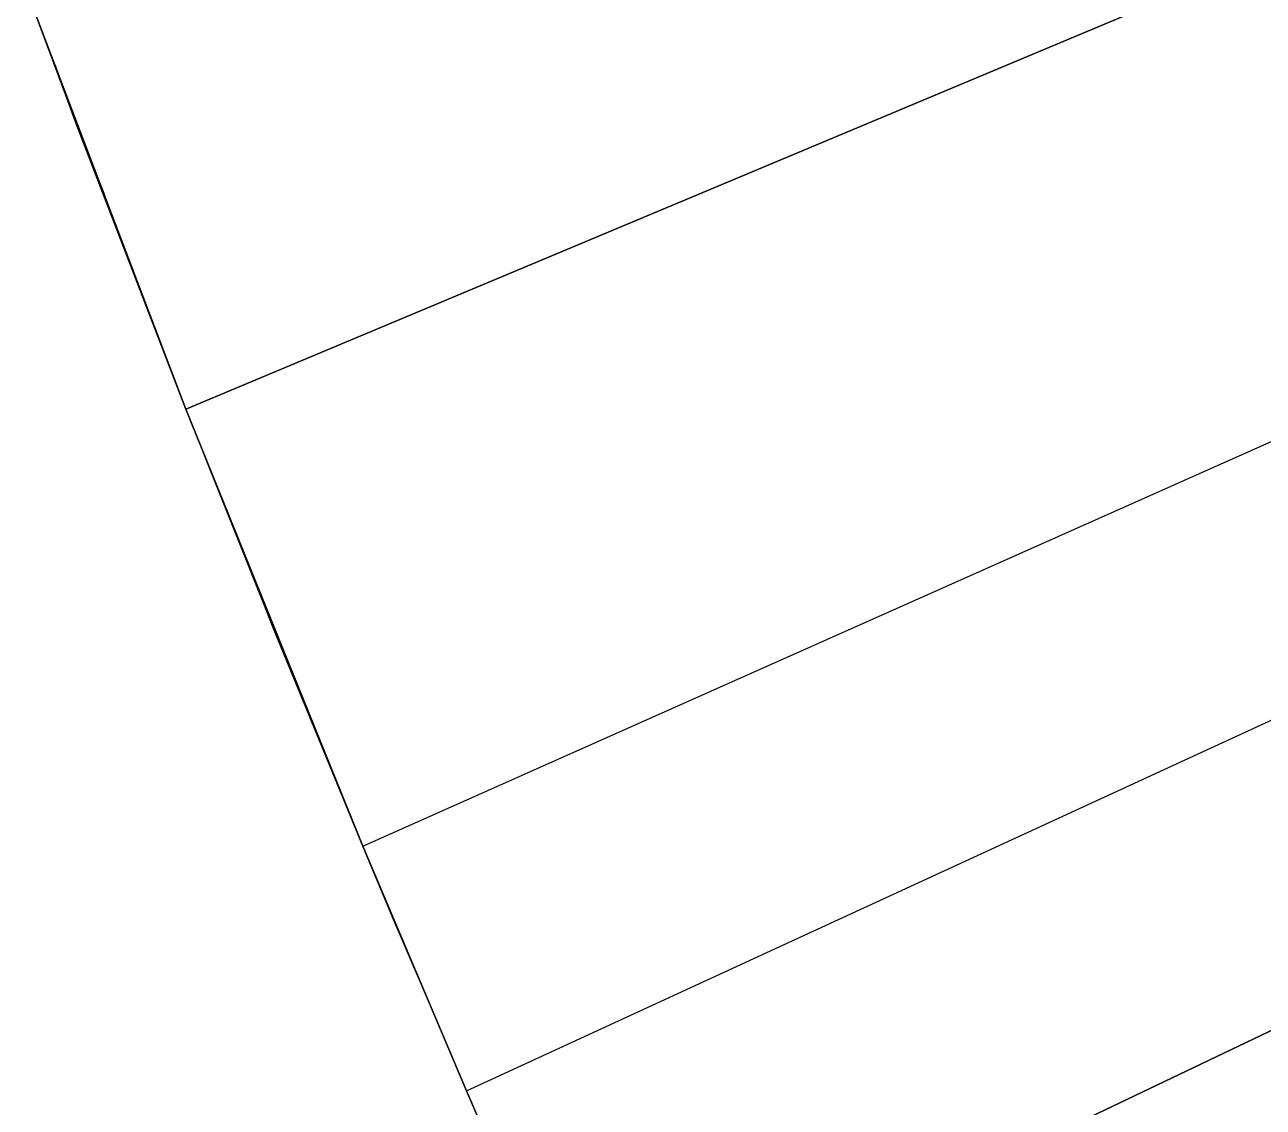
# Model space of a CAD drawing. Header units: inches. Extents: x 0 to 594, y -420 to 0.
# Drawn here: x 288.8986 to 289.1065, y -308.324 to -308.1423 of the extents above; entities that cross this region are included whole.
import ezdxf

# ---------------------------------------------------------------- set-up
doc = ezdxf.new("R2010")
doc.units = ezdxf.units.IN
doc.header["$MEASUREMENT"] = 0

msp = doc.modelspace()

# ---------------------------------------------------------------- linework, layer by layer
at = {"color": 18, "true_color": 0x000000}
for p, q in [((288.92568, -308.20688), (292.23124, -306.82052)), ((292.23124, -306.82052), (288.92568, -308.20688)), ((288.95537, -308.28021), (292.23124, -306.82052)), ((288.95537, -308.28021), (292.23124, -306.82052)), ((288.97275, -308.32123), (292.23124, -306.82052)), ((288.97275, -308.32123), (292.23124, -306.82052)), ((288.9924, -308.36619), (292.23124, -306.82052)), ((292.23124, -306.82052), (288.9924, -308.36619)), ((288.89863, -308.13583), (288.90737, -308.15925)), ((288.89863, -308.13583), (288.92568, -308.20688)), ((288.89863, -308.13583), (288.90737, -308.15925)), ((288.89863, -308.13583), (288.92568, -308.20688)), ((288.90737, -308.15925), (288.90359, -308.14886)), ((288.90359, -308.14886), (288.90737, -308.15925)), ((288.90359, -308.14886), (288.90737, -308.15925)), ((288.90359, -308.14886), (288.90737, -308.15925)), ((288.90359, -308.14886), (288.90737, -308.15925)), ((288.90359, -308.14886), (288.90737, -308.15925)), ((288.90359, -308.14886), (288.90737, -308.15925)), ((288.90359, -308.14886), (288.90737, -308.15925)), ((288.90359, -308.14886), (288.90737, -308.15925)), ((288.90359, -308.14886), (288.90737, -308.15925)), ((288.90359, -308.14886), (288.90737, -308.15925)), ((288.90359, -308.14886), (288.90737, -308.15925)), ((288.90359, -308.14886), (288.90737, -308.15925)), ((288.90359, -308.14886), (288.90737, -308.15925)), ((288.90359, -308.14886), (288.90737, -308.15925)), ((288.90359, -308.14886), (288.90737, -308.15925)), ((288.90359, -308.14886), (288.90737, -308.15925)), ((288.90359, -308.14886), (288.90737, -308.15925)), ((288.90737, -308.15925), (288.90359, -308.14886)), ((288.90359, -308.14886), (288.90737, -308.15925)), ((288.90359, -308.14886), (288.90737, -308.15925)), ((288.90359, -308.14886), (288.90737, -308.15925)), ((288.90737, -308.15925), (288.90359, -308.14886)), ((288.90737, -308.15925), (288.90359, -308.14886)), ((288.90737, -308.15925), (288.90359, -308.14886)), ((288.90359, -308.14886), (288.90737, -308.15925)), ((288.90359, -308.14886), (288.90737, -308.15925)), ((288.90359, -308.14886), (288.90737, -308.15925)), ((288.90359, -308.14886), (288.90737, -308.15925)), ((288.90359, -308.14886), (288.90737, -308.15925)), ((288.90359, -308.14886), (288.90737, -308.15925)), ((288.90359, -308.14886), (288.90737, -308.15925)), ((288.90359, -308.14886), (288.90737, -308.15925)), ((288.90359, -308.14886), (288.90737, -308.15925)), ((288.90359, -308.14886), (288.90737, -308.15925)), ((288.90359, -308.14886), (288.90737, -308.15925)), ((288.90359, -308.14886), (288.90737, -308.15925)), ((288.90359, -308.14886), (288.90737, -308.15925)), ((288.90359, -308.14886), (288.90737, -308.15925)), ((288.90359, -308.14886), (288.90737, -308.15925)), ((288.90359, -308.14886), (288.90737, -308.15925)), ((288.90359, -308.14886), (288.90737, -308.15925)), ((288.90359, -308.14886), (288.90737, -308.15925)), ((288.90359, -308.14886), (288.90737, -308.15925)), ((288.90359, -308.14886), (288.90737, -308.15925)), ((288.90359, -308.14886), (288.90737, -308.15925)), ((288.90359, -308.14886), (288.90737, -308.15925)), ((288.90359, -308.14886), (288.90737, -308.15925)), ((288.90737, -308.15925), (288.90359, -308.14886)), ((288.90359, -308.14886), (288.90737, -308.15925)), ((288.90359, -308.14886), (288.90737, -308.15925)), ((288.90359, -308.14886), (288.90737, -308.15925)), ((288.90737, -308.15925), (288.90359, -308.14886)), ((288.90737, -308.15925), (288.90359, -308.14886)), ((288.90737, -308.15925), (288.90359, -308.14886)), ((288.90359, -308.14886), (288.90737, -308.15925)), ((288.90359, -308.14886), (288.90737, -308.15925)), ((288.90359, -308.14886), (288.90737, -308.15925)), ((288.90359, -308.14886), (288.90737, -308.15925)), ((288.90359, -308.14886), (288.90737, -308.15925)), ((288.90359, -308.14886), (288.90737, -308.15925)), ((288.90359, -308.14886), (288.90737, -308.15925)), ((288.90359, -308.14886), (288.90737, -308.15925)), ((288.90359, -308.14886), (288.90737, -308.15925)), ((288.90359, -308.14886), (288.90737, -308.15925)), ((288.90359, -308.14886), (288.90737, -308.15925)), ((288.90359, -308.14886), (288.90737, -308.15925)), ((288.90359, -308.14886), (288.90737, -308.15925)), ((288.90359, -308.14886), (288.90737, -308.15925)), ((288.90359, -308.14886), (288.90737, -308.15925)), ((288.90359, -308.14886), (288.90737, -308.15925)), ((288.90359, -308.14886), (288.90737, -308.15925)), ((288.90359, -308.14886), (288.90737, -308.15925)), ((288.90359, -308.14886), (288.90737, -308.15925)), ((288.90359, -308.14886), (288.90737, -308.15925)), ((288.90359, -308.14886), (288.90737, -308.15925)), ((288.90359, -308.14886), (288.90737, -308.15925)), ((288.90359, -308.14886), (288.90737, -308.15925)), ((288.90737, -308.15925), (288.90359, -308.14886)), ((288.90359, -308.14886), (288.90737, -308.15925)), ((288.90359, -308.14886), (288.90737, -308.15925)), ((288.90359, -308.14886), (288.90737, -308.15925)), ((288.90737, -308.15925), (288.90359, -308.14886)), ((288.90737, -308.15925), (288.90359, -308.14886)), ((288.90737, -308.15925), (288.90359, -308.14886)), ((288.90359, -308.14886), (288.90737, -308.15925)), ((288.90359, -308.14886), (288.90737, -308.15925)), ((288.90359, -308.14886), (288.90737, -308.15925)), ((288.90359, -308.14886), (288.90737, -308.15925)), ((288.90359, -308.14886), (288.90737, -308.15925)), ((288.90359, -308.14886), (288.90737, -308.15925)), ((288.90359, -308.14886), (288.90737, -308.15925)), ((288.90359, -308.14886), (288.90737, -308.15925)), ((288.90359, -308.14886), (288.90737, -308.15925)), ((288.90359, -308.14886), (288.90737, -308.15925)), ((288.90359, -308.14886), (288.90737, -308.15925)), ((288.90359, -308.14886), (288.90737, -308.15925)), ((288.90359, -308.14886), (288.90737, -308.15925)), ((288.90359, -308.14886), (288.90737, -308.15925)), ((288.90359, -308.14886), (288.90737, -308.15925)), ((288.90359, -308.14886), (288.90737, -308.15925)), ((288.90359, -308.14886), (288.90737, -308.15925)), ((288.90359, -308.14886), (288.90737, -308.15925)), ((288.90359, -308.14886), (288.90737, -308.15925)), ((288.90359, -308.14886), (288.90737, -308.15925)), ((288.90359, -308.14886), (288.90737, -308.15925)), ((288.90359, -308.14886), (288.90737, -308.15925)), ((288.90359, -308.14886), (288.90737, -308.15925)), ((288.90366, -308.14903), (288.90737, -308.15925)), ((288.90366, -308.14903), (288.90737, -308.15925)), ((288.90366, -308.14903), (288.90737, -308.15925)), ((288.90366, -308.14903), (288.90737, -308.15925)), ((288.90366, -308.14903), (288.90737, -308.15925)), ((288.90366, -308.14903), (288.90737, -308.15925)), ((288.90727, -308.15852), (288.90737, -308.15925)), ((288.90727, -308.15852), (288.90737, -308.15925)), ((288.90727, -308.15852), (288.90737, -308.15925)), ((288.90727, -308.15852), (288.90737, -308.15925)), ((288.90727, -308.15852), (288.90737, -308.15925)), ((288.90727, -308.15852), (288.90737, -308.15925)), ((288.90727, -308.15852), (288.90737, -308.15925)), ((288.90727, -308.15852), (288.90737, -308.15925)), ((288.90727, -308.15852), (288.90737, -308.15925)), ((288.90727, -308.15852), (288.90737, -308.15925)), ((288.90727, -308.15852), (288.90737, -308.15925)), ((288.90727, -308.15852), (288.90737, -308.15925)), ((288.90727, -308.15852), (288.90737, -308.15925)), ((288.90727, -308.15852), (288.90737, -308.15925)), ((288.91199, -308.17091), (288.90737, -308.15925)), ((288.91421, -308.17675), (288.90737, -308.15925)), ((288.91199, -308.17091), (288.90737, -308.15925)), ((288.90737, -308.15925), (288.91421, -308.17675)), ((288.92568, -308.20688), (288.90737, -308.15925)), ((288.90737, -308.15925), (288.91421, -308.17675)), ((288.90737, -308.15925), (288.91421, -308.17675)), ((288.90737, -308.15925), (288.91421, -308.17675)), ((288.90737, -308.15925), (288.91421, -308.17675)), ((288.90737, -308.15925), (288.91421, -308.17675)), ((288.90737, -308.15925), (288.91421, -308.17675)), ((288.90737, -308.15925), (288.91421, -308.17675)), ((288.90737, -308.15925), (288.91421, -308.17675)), ((288.90737, -308.15925), (288.91421, -308.17675)), ((288.90737, -308.15925), (288.91421, -308.17675)), ((288.90737, -308.15925), (288.91421, -308.17675)), ((288.90737, -308.15925), (288.91421, -308.17675)), ((288.90737, -308.15925), (288.91421, -308.17675)), ((288.90737, -308.15925), (288.91421, -308.17675)), ((288.90737, -308.15925), (288.91421, -308.17675)), ((288.90737, -308.15925), (288.91421, -308.17675)), ((288.90737, -308.15925), (288.92568, -308.20688)), ((288.91199, -308.17091), (288.90737, -308.15925)), ((288.90737, -308.15925), (288.91199, -308.17091)), ((288.91421, -308.17675), (288.90737, -308.15925)), ((288.91421, -308.17675), (288.90737, -308.15925)), ((288.91421, -308.17675), (288.90737, -308.15925)), ((288.90737, -308.15925), (288.91421, -308.17675)), ((288.90737, -308.15925), (288.91421, -308.17675)), ((288.91421, -308.17675), (288.90737, -308.15925)), ((288.91421, -308.17675), (288.90737, -308.15925)), ((288.90737, -308.15925), (288.91421, -308.17675)), ((288.90737, -308.15925), (288.91421, -308.17675)), ((288.90737, -308.15925), (288.91421, -308.17675)), ((288.91421, -308.17675), (288.90737, -308.15925)), ((288.91421, -308.17675), (288.90737, -308.15925)), ((288.91421, -308.17675), (288.90737, -308.15925)), ((288.90737, -308.15925), (288.91421, -308.17675)), ((288.91421, -308.17675), (288.90737, -308.15925)), ((288.91421, -308.17675), (288.90737, -308.15925)), ((288.91421, -308.17675), (288.90737, -308.15925)), ((288.90737, -308.15925), (288.91421, -308.17675)), ((288.91421, -308.17675), (288.90737, -308.15925)), ((288.91421, -308.17675), (288.90737, -308.15925)), ((288.91421, -308.17675), (288.90737, -308.15925)), ((288.90737, -308.15925), (288.91421, -308.17675)), ((288.91421, -308.17675), (288.90737, -308.15925)), ((288.91421, -308.17675), (288.90737, -308.15925)), ((288.91421, -308.17675), (288.90737, -308.15925)), ((288.90737, -308.15925), (288.91421, -308.17675)), ((288.91421, -308.17675), (288.90737, -308.15925)), ((288.91421, -308.17675), (288.90737, -308.15925)), ((288.91421, -308.17675), (288.90737, -308.15925)), ((288.90737, -308.15925), (288.91421, -308.17675)), ((288.91199, -308.17091), (288.90737, -308.15925)), ((288.90737, -308.15925), (288.91199, -308.17091)), ((288.91421, -308.17675), (288.90737, -308.15925)), ((288.91421, -308.17675), (288.90737, -308.15925)), ((288.91421, -308.17675), (288.90737, -308.15925)), ((288.90737, -308.15925), (288.91421, -308.17675)), ((288.90737, -308.15925), (288.91421, -308.17675)), ((288.91421, -308.17675), (288.90737, -308.15925)), ((288.91421, -308.17675), (288.90737, -308.15925)), ((288.90737, -308.15925), (288.91421, -308.17675)), ((288.90737, -308.15925), (288.91421, -308.17675)), ((288.90737, -308.15925), (288.91421, -308.17675)), ((288.91421, -308.17675), (288.90737, -308.15925)), ((288.91421, -308.17675), (288.90737, -308.15925)), ((288.91421, -308.17675), (288.90737, -308.15925)), ((288.90737, -308.15925), (288.91421, -308.17675)), ((288.91421, -308.17675), (288.90737, -308.15925)), ((288.91421, -308.17675), (288.90737, -308.15925)), ((288.91421, -308.17675), (288.90737, -308.15925)), ((288.90737, -308.15925), (288.91421, -308.17675)), ((288.91421, -308.17675), (288.90737, -308.15925)), ((288.91421, -308.17675), (288.90737, -308.15925)), ((288.91421, -308.17675), (288.90737, -308.15925)), ((288.90737, -308.15925), (288.91421, -308.17675)), ((288.91421, -308.17675), (288.90737, -308.15925)), ((288.91421, -308.17675), (288.90737, -308.15925)), ((288.91421, -308.17675), (288.90737, -308.15925)), ((288.90737, -308.15925), (288.91421, -308.17675)), ((288.91421, -308.17675), (288.90737, -308.15925)), ((288.91421, -308.17675), (288.90737, -308.15925)), ((288.91421, -308.17675), (288.90737, -308.15925)), ((288.90737, -308.15925), (288.91421, -308.17675)), ((288.91199, -308.17091), (288.90737, -308.15925)), ((288.90737, -308.15925), (288.91199, -308.17091)), ((288.91421, -308.17675), (288.90737, -308.15925)), ((288.91421, -308.17675), (288.90737, -308.15925)), ((288.91421, -308.17675), (288.90737, -308.15925)), ((288.90737, -308.15925), (288.91421, -308.17675)), ((288.90737, -308.15925), (288.91421, -308.17675)), ((288.91421, -308.17675), (288.90737, -308.15925)), ((288.91421, -308.17675), (288.90737, -308.15925)), ((288.90737, -308.15925), (288.91421, -308.17675)), ((288.90737, -308.15925), (288.91421, -308.17675)), ((288.90737, -308.15925), (288.91421, -308.17675)), ((288.91421, -308.17675), (288.90737, -308.15925)), ((288.91421, -308.17675), (288.90737, -308.15925)), ((288.91421, -308.17675), (288.90737, -308.15925)), ((288.90737, -308.15925), (288.91421, -308.17675)), ((288.91421, -308.17675), (288.90737, -308.15925)), ((288.91421, -308.17675), (288.90737, -308.15925)), ((288.91421, -308.17675), (288.90737, -308.15925)), ((288.90737, -308.15925), (288.91421, -308.17675)), ((288.91421, -308.17675), (288.90737, -308.15925)), ((288.91421, -308.17675), (288.90737, -308.15925)), ((288.91421, -308.17675), (288.90737, -308.15925)), ((288.90737, -308.15925), (288.91421, -308.17675)), ((288.91421, -308.17675), (288.90737, -308.15925)), ((288.91421, -308.17675), (288.90737, -308.15925)), ((288.91421, -308.17675), (288.90737, -308.15925)), ((288.90737, -308.15925), (288.91421, -308.17675)), ((288.91421, -308.17675), (288.90737, -308.15925)), ((288.91421, -308.17675), (288.90737, -308.15925)), ((288.91421, -308.17675), (288.90737, -308.15925)), ((288.90737, -308.15925), (288.91421, -308.17675)), ((288.92568, -308.20688), (288.9403, -308.24357)), ((288.92568, -308.20688), (288.95537, -308.28021)), ((288.92568, -308.20688), (288.9403, -308.24357)), ((288.95537, -308.28021), (288.92568, -308.20688)), ((288.9403, -308.24357), (288.93399, -308.22741)), ((288.93399, -308.22741), (288.9403, -308.24357)), ((288.93399, -308.22741), (288.9403, -308.24357)), ((288.93399, -308.22741), (288.9403, -308.24357)), ((288.93399, -308.22741), (288.9403, -308.24357)), ((288.93399, -308.22741), (288.9403, -308.24357)), ((288.93399, -308.22741), (288.9403, -308.24357)), ((288.93399, -308.22741), (288.9403, -308.24357)), ((288.93399, -308.22741), (288.9403, -308.24357)), ((288.93399, -308.22741), (288.9403, -308.24357)), ((288.93399, -308.22741), (288.9403, -308.24357)), ((288.93399, -308.22741), (288.9403, -308.24357)), ((288.93399, -308.22741), (288.9403, -308.24357)), ((288.93399, -308.22741), (288.9403, -308.24357)), ((288.93399, -308.22741), (288.9403, -308.24357)), ((288.93399, -308.22741), (288.9403, -308.24357)), ((288.93399, -308.22741), (288.9403, -308.24357)), ((288.93399, -308.22741), (288.9403, -308.24357)), ((288.9403, -308.24357), (288.93399, -308.22741)), ((288.9403, -308.24357), (288.93399, -308.22741)), ((288.9403, -308.24357), (288.93399, -308.22741)), ((288.93399, -308.22741), (288.9403, -308.24357)), ((288.93399, -308.22741), (288.9403, -308.24357)), ((288.9403, -308.24357), (288.93399, -308.22741)), ((288.9403, -308.24357), (288.93399, -308.22741)), ((288.93399, -308.22741), (288.9403, -308.24357)), ((288.93399, -308.22741), (288.9403, -308.24357)), ((288.93399, -308.22741), (288.9403, -308.24357)), ((288.9403, -308.24357), (288.93399, -308.22741)), ((288.9403, -308.24357), (288.93399, -308.22741)), ((288.9403, -308.24357), (288.93399, -308.22741)), ((288.93399, -308.22741), (288.9403, -308.24357)), ((288.9403, -308.24357), (288.93399, -308.22741)), ((288.9403, -308.24357), (288.93399, -308.22741)), ((288.9403, -308.24357), (288.93399, -308.22741)), ((288.93399, -308.22741), (288.9403, -308.24357)), ((288.9403, -308.24357), (288.93399, -308.22741)), ((288.9403, -308.24357), (288.93399, -308.22741)), ((288.9403, -308.24357), (288.93399, -308.22741)), ((288.93399, -308.22741), (288.9403, -308.24357)), ((288.9403, -308.24357), (288.93399, -308.22741)), ((288.9403, -308.24357), (288.93399, -308.22741)), ((288.9403, -308.24357), (288.93399, -308.22741)), ((288.93399, -308.22741), (288.9403, -308.24357)), ((288.9403, -308.24357), (288.93399, -308.22741)), ((288.9403, -308.24357), (288.93399, -308.22741)), ((288.9403, -308.24357), (288.93399, -308.22741)), ((288.93399, -308.22741), (288.9403, -308.24357)), ((288.9403, -308.24357), (288.93399, -308.22741)), ((288.9403, -308.24357), (288.93399, -308.22741)), ((288.9403, -308.24357), (288.93399, -308.22741)), ((288.93399, -308.22741), (288.9403, -308.24357)), ((288.93399, -308.22741), (288.9403, -308.24357)), ((288.9403, -308.24357), (288.93399, -308.22741)), ((288.9403, -308.24357), (288.93399, -308.22741)), ((288.93399, -308.22741), (288.9403, -308.24357)), ((288.93399, -308.22741), (288.9403, -308.24357)), ((288.93399, -308.22741), (288.9403, -308.24357)), ((288.9403, -308.24357), (288.93399, -308.22741)), ((288.9403, -308.24357), (288.93399, -308.22741)), ((288.9403, -308.24357), (288.93399, -308.22741)), ((288.93399, -308.22741), (288.9403, -308.24357)), ((288.9403, -308.24357), (288.93399, -308.22741)), ((288.9403, -308.24357), (288.93399, -308.22741)), ((288.9403, -308.24357), (288.93399, -308.22741)), ((288.93399, -308.22741), (288.9403, -308.24357)), ((288.9403, -308.24357), (288.93399, -308.22741)), ((288.9403, -308.24357), (288.93399, -308.22741)), ((288.9403, -308.24357), (288.93399, -308.22741)), ((288.93399, -308.22741), (288.9403, -308.24357)), ((288.9403, -308.24357), (288.93399, -308.22741)), ((288.9403, -308.24357), (288.93399, -308.22741)), ((288.9403, -308.24357), (288.93399, -308.22741)), ((288.93399, -308.22741), (288.9403, -308.24357)), ((288.9403, -308.24357), (288.93399, -308.22741)), ((288.9403, -308.24357), (288.93399, -308.22741)), ((288.9403, -308.24357), (288.93399, -308.22741)), ((288.93399, -308.22741), (288.9403, -308.24357)), ((288.9403, -308.24357), (288.93399, -308.22741)), ((288.9403, -308.24357), (288.93399, -308.22741)), ((288.9403, -308.24357), (288.93399, -308.22741)), ((288.93399, -308.22741), (288.9403, -308.24357)), ((288.93399, -308.22741), (288.9403, -308.24357)), ((288.9403, -308.24357), (288.93399, -308.22741)), ((288.9403, -308.24357), (288.93399, -308.22741)), ((288.93399, -308.22741), (288.9403, -308.24357)), ((288.93399, -308.22741), (288.9403, -308.24357)), ((288.93399, -308.22741), (288.9403, -308.24357)), ((288.9403, -308.24357), (288.93399, -308.22741)), ((288.9403, -308.24357), (288.93399, -308.22741)), ((288.9403, -308.24357), (288.93399, -308.22741)), ((288.93399, -308.22741), (288.9403, -308.24357)), ((288.9403, -308.24357), (288.93399, -308.22741)), ((288.9403, -308.24357), (288.93399, -308.22741)), ((288.9403, -308.24357), (288.93399, -308.22741)), ((288.93399, -308.22741), (288.9403, -308.24357)), ((288.9403, -308.24357), (288.93399, -308.22741)), ((288.9403, -308.24357), (288.93399, -308.22741)), ((288.9403, -308.24357), (288.93399, -308.22741)), ((288.93399, -308.22741), (288.9403, -308.24357)), ((288.9403, -308.24357), (288.93399, -308.22741)), ((288.9403, -308.24357), (288.93399, -308.22741)), ((288.9403, -308.24357), (288.93399, -308.22741)), ((288.93399, -308.22741), (288.9403, -308.24357)), ((288.9403, -308.24357), (288.93399, -308.22741)), ((288.9403, -308.24357), (288.93399, -308.22741)), ((288.9403, -308.24357), (288.93399, -308.22741)), ((288.93399, -308.22741), (288.9403, -308.24357)), ((288.93504, -308.22999), (288.9403, -308.24357)), ((288.93504, -308.22999), (288.9403, -308.24357)), ((288.93504, -308.22999), (288.9403, -308.24357)), ((288.93504, -308.22999), (288.9403, -308.24357)), ((288.93504, -308.22999), (288.9403, -308.24357)), ((288.93504, -308.22999), (288.9403, -308.24357)), ((288.9405, -308.24349), (288.9403, -308.24357)), ((288.9405, -308.24349), (288.9403, -308.24357)), ((288.9403, -308.24357), (288.9405, -308.24349)), ((288.9403, -308.24357), (288.9405, -308.24349)), ((288.9405, -308.24349), (288.9403, -308.24357)), ((288.9405, -308.24349), (288.9403, -308.24357)), ((288.9403, -308.24357), (288.9405, -308.24349)), ((288.9403, -308.24357), (288.9405, -308.24349)), ((288.9405, -308.24349), (288.9403, -308.24357)), ((288.9405, -308.24349), (288.9403, -308.24357)), ((288.9403, -308.24357), (288.9405, -308.24349)), ((288.9403, -308.24357), (288.9405, -308.24349)), ((288.9405, -308.24349), (288.9403, -308.24357)), ((288.9405, -308.24349), (288.9403, -308.24357)), ((288.95178, -308.27134), (288.9403, -308.24357)), ((288.95178, -308.27134), (288.9403, -308.24357)), ((288.95178, -308.27134), (288.9403, -308.24357)), ((288.95178, -308.27134), (288.9403, -308.24357)), ((288.95178, -308.27134), (288.9403, -308.24357)), ((288.95178, -308.27134), (288.9403, -308.24357)), ((288.95178, -308.27134), (288.9403, -308.24357)), ((288.95178, -308.27134), (288.9403, -308.24357)), ((288.95178, -308.27134), (288.9403, -308.24357)), ((288.95178, -308.27134), (288.9403, -308.24357)), ((288.95178, -308.27134), (288.9403, -308.24357)), ((288.95178, -308.27134), (288.9403, -308.24357)), ((288.95178, -308.27134), (288.9403, -308.24357)), ((288.95178, -308.27134), (288.9403, -308.24357)), ((288.95178, -308.27134), (288.9403, -308.24357)), ((288.95178, -308.27134), (288.9403, -308.24357)), ((288.95178, -308.27134), (288.9403, -308.24357)), ((288.95537, -308.28021), (288.9403, -308.24357)), ((288.95178, -308.27134), (288.9403, -308.24357)), ((288.9403, -308.24357), (288.95537, -308.28021)), ((288.95178, -308.27134), (288.9403, -308.24357)), ((288.9403, -308.24357), (288.95178, -308.27134)), ((288.95178, -308.27134), (288.9403, -308.24357)), ((288.95178, -308.27134), (288.9403, -308.24357)), ((288.95178, -308.27134), (288.9403, -308.24357)), ((288.95178, -308.27134), (288.9403, -308.24357)), ((288.95178, -308.27134), (288.9403, -308.24357)), ((288.95178, -308.27134), (288.9403, -308.24357)), ((288.95178, -308.27134), (288.9403, -308.24357)), ((288.95178, -308.27134), (288.9403, -308.24357)), ((288.95178, -308.27134), (288.9403, -308.24357)), ((288.95178, -308.27134), (288.9403, -308.24357)), ((288.95178, -308.27134), (288.9403, -308.24357)), ((288.95178, -308.27134), (288.9403, -308.24357)), ((288.95178, -308.27134), (288.9403, -308.24357)), ((288.95178, -308.27134), (288.9403, -308.24357)), ((288.95178, -308.27134), (288.9403, -308.24357)), ((288.95178, -308.27134), (288.9403, -308.24357)), ((288.95178, -308.27134), (288.9403, -308.24357)), ((288.95178, -308.27134), (288.9403, -308.24357)), ((288.95178, -308.27134), (288.9403, -308.24357)), ((288.95178, -308.27134), (288.9403, -308.24357)), ((288.95178, -308.27134), (288.9403, -308.24357)), ((288.95178, -308.27134), (288.9403, -308.24357)), ((288.95178, -308.27134), (288.9403, -308.24357)), ((288.95178, -308.27134), (288.9403, -308.24357)), ((288.95178, -308.27134), (288.9403, -308.24357)), ((288.95178, -308.27134), (288.9403, -308.24357)), ((288.95178, -308.27134), (288.9403, -308.24357)), ((288.95178, -308.27134), (288.9403, -308.24357)), ((288.95178, -308.27134), (288.9403, -308.24357)), ((288.9403, -308.24357), (288.95178, -308.27134)), ((288.95178, -308.27134), (288.9403, -308.24357)), ((288.95178, -308.27134), (288.9403, -308.24357)), ((288.95178, -308.27134), (288.9403, -308.24357)), ((288.95178, -308.27134), (288.9403, -308.24357)), ((288.95178, -308.27134), (288.9403, -308.24357)), ((288.95178, -308.27134), (288.9403, -308.24357)), ((288.95178, -308.27134), (288.9403, -308.24357)), ((288.95178, -308.27134), (288.9403, -308.24357)), ((288.95178, -308.27134), (288.9403, -308.24357)), ((288.95178, -308.27134), (288.9403, -308.24357)), ((288.95178, -308.27134), (288.9403, -308.24357)), ((288.95178, -308.27134), (288.9403, -308.24357)), ((288.95178, -308.27134), (288.9403, -308.24357)), ((288.95178, -308.27134), (288.9403, -308.24357)), ((288.95178, -308.27134), (288.9403, -308.24357)), ((288.95178, -308.27134), (288.9403, -308.24357)), ((288.95178, -308.27134), (288.9403, -308.24357)), ((288.95178, -308.27134), (288.9403, -308.24357)), ((288.95178, -308.27134), (288.9403, -308.24357)), ((288.95178, -308.27134), (288.9403, -308.24357)), ((288.95178, -308.27134), (288.9403, -308.24357)), ((288.95178, -308.27134), (288.9403, -308.24357)), ((288.95178, -308.27134), (288.9403, -308.24357)), ((288.95178, -308.27134), (288.9403, -308.24357)), ((288.95178, -308.27134), (288.9403, -308.24357)), ((288.95178, -308.27134), (288.9403, -308.24357)), ((288.95178, -308.27134), (288.9403, -308.24357)), ((288.95178, -308.27134), (288.9403, -308.24357)), ((288.95178, -308.27134), (288.9403, -308.24357)), ((288.9403, -308.24357), (288.95178, -308.27134)), ((288.95178, -308.27134), (288.9403, -308.24357)), ((288.95178, -308.27134), (288.9403, -308.24357)), ((288.95178, -308.27134), (288.9403, -308.24357)), ((288.95178, -308.27134), (288.9403, -308.24357)), ((288.95178, -308.27134), (288.9403, -308.24357)), ((288.95178, -308.27134), (288.9403, -308.24357)), ((288.95178, -308.27134), (288.9403, -308.24357)), ((288.95178, -308.27134), (288.9403, -308.24357)), ((288.95178, -308.27134), (288.9403, -308.24357)), ((288.95178, -308.27134), (288.9403, -308.24357)), ((288.95178, -308.27134), (288.9403, -308.24357)), ((288.95178, -308.27134), (288.9403, -308.24357)), ((288.95178, -308.27134), (288.9403, -308.24357)), ((288.95178, -308.27134), (288.9403, -308.24357)), ((288.95178, -308.27134), (288.9403, -308.24357)), ((288.95178, -308.27134), (288.9403, -308.24357)), ((288.95178, -308.27134), (288.9403, -308.24357)), ((288.95178, -308.27134), (288.9403, -308.24357)), ((288.95178, -308.27134), (288.9403, -308.24357)), ((288.95178, -308.27134), (288.9403, -308.24357)), ((288.95178, -308.27134), (288.9403, -308.24357)), ((288.95178, -308.27134), (288.9403, -308.24357)), ((288.95178, -308.27134), (288.9403, -308.24357)), ((288.95178, -308.27134), (288.9403, -308.24357)), ((288.95178, -308.27134), (288.9403, -308.24357)), ((288.95178, -308.27134), (288.9403, -308.24357)), ((288.95178, -308.27134), (288.9403, -308.24357)), ((288.95178, -308.27134), (288.9403, -308.24357)), ((288.96052, -308.2925), (288.95537, -308.28021)), ((288.97275, -308.32123), (288.95537, -308.28021)), ((288.96052, -308.2925), (288.95537, -308.28021)), ((288.95537, -308.28021), (288.97275, -308.32123)), ((288.96052, -308.2925), (288.95834, -308.28723)), ((288.96052, -308.2925), (288.95834, -308.28723)), ((288.96052, -308.2925), (288.95834, -308.28723)), ((288.96052, -308.2925), (288.95834, -308.28723)), ((288.96052, -308.2925), (288.95834, -308.28723)), ((288.96052, -308.2925), (288.95834, -308.28723)), ((288.96052, -308.2925), (288.95834, -308.28723)), ((288.96052, -308.2925), (288.95834, -308.28723)), ((288.96052, -308.2925), (288.95834, -308.28723)), ((288.96052, -308.2925), (288.95834, -308.28723)), ((288.96052, -308.2925), (288.95834, -308.28723)), ((288.96052, -308.2925), (288.95834, -308.28723)), ((288.96052, -308.2925), (288.95834, -308.28723)), ((288.96052, -308.2925), (288.95834, -308.28723)), ((288.96052, -308.2925), (288.95834, -308.28723)), ((288.96052, -308.2925), (288.95834, -308.28723)), ((288.96052, -308.2925), (288.95834, -308.28723)), ((288.96052, -308.2925), (288.95834, -308.28723)), ((288.96052, -308.2925), (288.95834, -308.28723)), ((288.95834, -308.28723), (288.96052, -308.2925)), ((288.96052, -308.2925), (288.95834, -308.28723)), ((288.96052, -308.2925), (288.95834, -308.28723)), ((288.96052, -308.2925), (288.95834, -308.28723)), ((288.96052, -308.2925), (288.95834, -308.28723)), ((288.96052, -308.2925), (288.95834, -308.28723)), ((288.96052, -308.2925), (288.95834, -308.28723)), ((288.96052, -308.2925), (288.95834, -308.28723)), ((288.96052, -308.2925), (288.95834, -308.28723)), ((288.96052, -308.2925), (288.95834, -308.28723)), ((288.96052, -308.2925), (288.95834, -308.28723)), ((288.96052, -308.2925), (288.95834, -308.28723)), ((288.96052, -308.2925), (288.95834, -308.28723)), ((288.96052, -308.2925), (288.95834, -308.28723)), ((288.96052, -308.2925), (288.95834, -308.28723)), ((288.96052, -308.2925), (288.95834, -308.28723)), ((288.96052, -308.2925), (288.95834, -308.28723)), ((288.96052, -308.2925), (288.95834, -308.28723)), ((288.96052, -308.2925), (288.95834, -308.28723)), ((288.96052, -308.2925), (288.95834, -308.28723)), ((288.96052, -308.2925), (288.95834, -308.28723)), ((288.96052, -308.2925), (288.95834, -308.28723)), ((288.96052, -308.2925), (288.95834, -308.28723)), ((288.96052, -308.2925), (288.95834, -308.28723)), ((288.96052, -308.2925), (288.95834, -308.28723)), ((288.96052, -308.2925), (288.95834, -308.28723)), ((288.96052, -308.2925), (288.95834, -308.28723)), ((288.96052, -308.2925), (288.95834, -308.28723)), ((288.96052, -308.2925), (288.95834, -308.28723)), ((288.96052, -308.2925), (288.95834, -308.28723)), ((288.95834, -308.28723), (288.96052, -308.2925)), ((288.96052, -308.2925), (288.95834, -308.28723)), ((288.96052, -308.2925), (288.95834, -308.28723)), ((288.96052, -308.2925), (288.95834, -308.28723)), ((288.96052, -308.2925), (288.95834, -308.28723)), ((288.96052, -308.2925), (288.95834, -308.28723)), ((288.96052, -308.2925), (288.95834, -308.28723)), ((288.96052, -308.2925), (288.95834, -308.28723)), ((288.96052, -308.2925), (288.95834, -308.28723)), ((288.96052, -308.2925), (288.95834, -308.28723)), ((288.96052, -308.2925), (288.95834, -308.28723)), ((288.96052, -308.2925), (288.95834, -308.28723)), ((288.96052, -308.2925), (288.95834, -308.28723)), ((288.96052, -308.2925), (288.95834, -308.28723)), ((288.96052, -308.2925), (288.95834, -308.28723)), ((288.96052, -308.2925), (288.95834, -308.28723)), ((288.96052, -308.2925), (288.95834, -308.28723)), ((288.96052, -308.2925), (288.95834, -308.28723)), ((288.96052, -308.2925), (288.95834, -308.28723)), ((288.96052, -308.2925), (288.95834, -308.28723)), ((288.96052, -308.2925), (288.95834, -308.28723)), ((288.96052, -308.2925), (288.95834, -308.28723)), ((288.96052, -308.2925), (288.95834, -308.28723)), ((288.96052, -308.2925), (288.95834, -308.28723)), ((288.96052, -308.2925), (288.95834, -308.28723)), ((288.96052, -308.2925), (288.95834, -308.28723)), ((288.96052, -308.2925), (288.95834, -308.28723)), ((288.96052, -308.2925), (288.95834, -308.28723)), ((288.96052, -308.2925), (288.95834, -308.28723)), ((288.96052, -308.2925), (288.95834, -308.28723)), ((288.95834, -308.28723), (288.96052, -308.2925)), ((288.96052, -308.2925), (288.95834, -308.28723)), ((288.96052, -308.2925), (288.95834, -308.28723)), ((288.96052, -308.2925), (288.95834, -308.28723)), ((288.96052, -308.2925), (288.95834, -308.28723)), ((288.96052, -308.2925), (288.95834, -308.28723)), ((288.96052, -308.2925), (288.95834, -308.28723)), ((288.96052, -308.2925), (288.95834, -308.28723)), ((288.96052, -308.2925), (288.95834, -308.28723)), ((288.96052, -308.2925), (288.95834, -308.28723)), ((288.96052, -308.2925), (288.95834, -308.28723)), ((288.96052, -308.2925), (288.95834, -308.28723)), ((288.96052, -308.2925), (288.95834, -308.28723)), ((288.96052, -308.2925), (288.95834, -308.28723)), ((288.96052, -308.2925), (288.95834, -308.28723)), ((288.96052, -308.2925), (288.95834, -308.28723)), ((288.96052, -308.2925), (288.95834, -308.28723)), ((288.96052, -308.2925), (288.95834, -308.28723)), ((288.96052, -308.2925), (288.95834, -308.28723)), ((288.96052, -308.2925), (288.95834, -308.28723)), ((288.96052, -308.2925), (288.95834, -308.28723)), ((288.96052, -308.2925), (288.95834, -308.28723)), ((288.96052, -308.2925), (288.95834, -308.28723)), ((288.96052, -308.2925), (288.95834, -308.28723)), ((288.96052, -308.2925), (288.95834, -308.28723)), ((288.96052, -308.2925), (288.95834, -308.28723)), ((288.96052, -308.2925), (288.95834, -308.28723)), ((288.96052, -308.2925), (288.95834, -308.28723)), ((288.96052, -308.2925), (288.95834, -308.28723)), ((288.95933, -308.28957), (288.96052, -308.2925)), ((288.96052, -308.2925), (288.95933, -308.28957)), ((288.96052, -308.2925), (288.95933, -308.28957)), ((288.96052, -308.2925), (288.95933, -308.28957)), ((288.95933, -308.28957), (288.96052, -308.2925)), ((288.95933, -308.28957), (288.96052, -308.2925)), ((288.96052, -308.2925), (288.95933, -308.28957)), ((288.96052, -308.2925), (288.95933, -308.28957)), ((288.95933, -308.28957), (288.96052, -308.2925)), ((288.95933, -308.28957), (288.96052, -308.2925)), ((288.96052, -308.2925), (288.95933, -308.28957)), ((288.96052, -308.2925), (288.95933, -308.28957)), ((288.95933, -308.28957), (288.96052, -308.2925)), ((288.95933, -308.28957), (288.96052, -308.2925)), ((288.96052, -308.2925), (288.97275, -308.32123)), ((288.96052, -308.2925), (288.96457, -308.30192)), ((288.96052, -308.2925), (288.97275, -308.32123)), ((288.96217, -308.29627), (288.96052, -308.2925)), ((288.96457, -308.30192), (288.96052, -308.2925)), ((288.96217, -308.29627), (288.96052, -308.2925)), ((288.96457, -308.30192), (288.96052, -308.2925)), ((288.96457, -308.30192), (288.96052, -308.2925)), ((288.96457, -308.30192), (288.96052, -308.2925)), ((288.96457, -308.30192), (288.96052, -308.2925)), ((288.96457, -308.30192), (288.96052, -308.2925)), ((288.96457, -308.30192), (288.96052, -308.2925)), ((288.96457, -308.30192), (288.96052, -308.2925)), ((288.96457, -308.30192), (288.96052, -308.2925)), ((288.96457, -308.30192), (288.96052, -308.2925)), ((288.96457, -308.30192), (288.96052, -308.2925)), ((288.96457, -308.30192), (288.96052, -308.2925)), ((288.96457, -308.30192), (288.96052, -308.2925)), ((288.96457, -308.30192), (288.96052, -308.2925)), ((288.96457, -308.30192), (288.96052, -308.2925)), ((288.96457, -308.30192), (288.96052, -308.2925)), ((288.96457, -308.30192), (288.96052, -308.2925)), ((288.96052, -308.2925), (288.96217, -308.29627)), ((288.96457, -308.30192), (288.96052, -308.2925)), ((288.96217, -308.29627), (288.96052, -308.2925)), ((288.96052, -308.2925), (288.96457, -308.30192)), ((288.96217, -308.29627), (288.96052, -308.2925)), ((288.96217, -308.29627), (288.96052, -308.2925)), ((288.96457, -308.30192), (288.96052, -308.2925)), ((288.96457, -308.30192), (288.96052, -308.2925)), ((288.96457, -308.30192), (288.96052, -308.2925)), ((288.96457, -308.30192), (288.96052, -308.2925)), ((288.96457, -308.30192), (288.96052, -308.2925)), ((288.96457, -308.30192), (288.96052, -308.2925)), ((288.96457, -308.30192), (288.96052, -308.2925)), ((288.96457, -308.30192), (288.96052, -308.2925)), ((288.96457, -308.30192), (288.96052, -308.2925)), ((288.96457, -308.30192), (288.96052, -308.2925)), ((288.96457, -308.30192), (288.96052, -308.2925)), ((288.96457, -308.30192), (288.96052, -308.2925)), ((288.96457, -308.30192), (288.96052, -308.2925)), ((288.96457, -308.30192), (288.96052, -308.2925)), ((288.96457, -308.30192), (288.96052, -308.2925)), ((288.96457, -308.30192), (288.96052, -308.2925)), ((288.96457, -308.30192), (288.96052, -308.2925)), ((288.96457, -308.30192), (288.96052, -308.2925)), ((288.96457, -308.30192), (288.96052, -308.2925)), ((288.96457, -308.30192), (288.96052, -308.2925)), ((288.96457, -308.30192), (288.96052, -308.2925)), ((288.96457, -308.30192), (288.96052, -308.2925)), ((288.96457, -308.30192), (288.96052, -308.2925)), ((288.96457, -308.30192), (288.96052, -308.2925)), ((288.96457, -308.30192), (288.96052, -308.2925)), ((288.96457, -308.30192), (288.96052, -308.2925)), ((288.96457, -308.30192), (288.96052, -308.2925)), ((288.96457, -308.30192), (288.96052, -308.2925)), ((288.96052, -308.2925), (288.96217, -308.29627)), ((288.96457, -308.30192), (288.96052, -308.2925)), ((288.96217, -308.29627), (288.96052, -308.2925)), ((288.96052, -308.2925), (288.96457, -308.30192)), ((288.96217, -308.29627), (288.96052, -308.2925)), ((288.96217, -308.29627), (288.96052, -308.2925)), ((288.96457, -308.30192), (288.96052, -308.2925)), ((288.96457, -308.30192), (288.96052, -308.2925)), ((288.96457, -308.30192), (288.96052, -308.2925)), ((288.96457, -308.30192), (288.96052, -308.2925)), ((288.96457, -308.30192), (288.96052, -308.2925)), ((288.96457, -308.30192), (288.96052, -308.2925)), ((288.96457, -308.30192), (288.96052, -308.2925)), ((288.96457, -308.30192), (288.96052, -308.2925)), ((288.96457, -308.30192), (288.96052, -308.2925)), ((288.96457, -308.30192), (288.96052, -308.2925)), ((288.96457, -308.30192), (288.96052, -308.2925)), ((288.96457, -308.30192), (288.96052, -308.2925)), ((288.96457, -308.30192), (288.96052, -308.2925)), ((288.96457, -308.30192), (288.96052, -308.2925)), ((288.96457, -308.30192), (288.96052, -308.2925)), ((288.96457, -308.30192), (288.96052, -308.2925)), ((288.96457, -308.30192), (288.96052, -308.2925)), ((288.96457, -308.30192), (288.96052, -308.2925)), ((288.96457, -308.30192), (288.96052, -308.2925)), ((288.96457, -308.30192), (288.96052, -308.2925)), ((288.96457, -308.30192), (288.96052, -308.2925)), ((288.96457, -308.30192), (288.96052, -308.2925)), ((288.96457, -308.30192), (288.96052, -308.2925)), ((288.96457, -308.30192), (288.96052, -308.2925)), ((288.96457, -308.30192), (288.96052, -308.2925)), ((288.96457, -308.30192), (288.96052, -308.2925)), ((288.96457, -308.30192), (288.96052, -308.2925)), ((288.96457, -308.30192), (288.96052, -308.2925)), ((288.96052, -308.2925), (288.96217, -308.29627)), ((288.96457, -308.30192), (288.96052, -308.2925)), ((288.96217, -308.29627), (288.96052, -308.2925)), ((288.96052, -308.2925), (288.96457, -308.30192)), ((288.96217, -308.29627), (288.96052, -308.2925)), ((288.96217, -308.29627), (288.96052, -308.2925)), ((288.96457, -308.30192), (288.96052, -308.2925)), ((288.96457, -308.30192), (288.96052, -308.2925)), ((288.96457, -308.30192), (288.96052, -308.2925)), ((288.96457, -308.30192), (288.96052, -308.2925)), ((288.96457, -308.30192), (288.96052, -308.2925)), ((288.96457, -308.30192), (288.96052, -308.2925)), ((288.96457, -308.30192), (288.96052, -308.2925)), ((288.96457, -308.30192), (288.96052, -308.2925)), ((288.96457, -308.30192), (288.96052, -308.2925)), ((288.96457, -308.30192), (288.96052, -308.2925)), ((288.96457, -308.30192), (288.96052, -308.2925)), ((288.96457, -308.30192), (288.96052, -308.2925)), ((288.96457, -308.30192), (288.96052, -308.2925)), ((288.96457, -308.30192), (288.96052, -308.2925)), ((288.96457, -308.30192), (288.96052, -308.2925)), ((288.96457, -308.30192), (288.96052, -308.2925)), ((288.96457, -308.30192), (288.96052, -308.2925)), ((288.96457, -308.30192), (288.96052, -308.2925)), ((288.96457, -308.30192), (288.96052, -308.2925)), ((288.96457, -308.30192), (288.96052, -308.2925)), ((288.96457, -308.30192), (288.96052, -308.2925)), ((288.96457, -308.30192), (288.96052, -308.2925)), ((288.96457, -308.30192), (288.96052, -308.2925)), ((288.96457, -308.30192), (288.96052, -308.2925)), ((288.96457, -308.30192), (288.96052, -308.2925)), ((288.96457, -308.30192), (288.96052, -308.2925)), ((288.96457, -308.30192), (288.96052, -308.2925)), ((288.96457, -308.30192), (288.96052, -308.2925)), ((288.98405, -308.34725), (288.97275, -308.32123)), ((288.9924, -308.36619), (288.97275, -308.32123)), ((288.98405, -308.34725), (288.97275, -308.32123)), ((288.97275, -308.32123), (288.9924, -308.36619))]:
    msp.add_line(p, q, dxfattribs=at)

doc.saveas('drawing.dxf')
